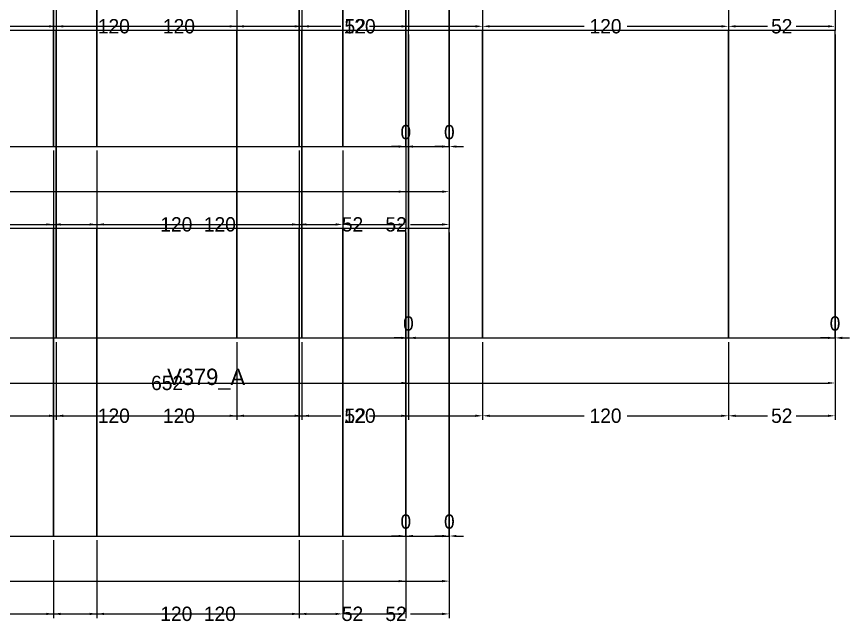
# Model space of a CAD drawing. Header units: metres. Extents: x 180 to 6304, y -11808 to -336.
# Drawn here: x 5836.6 to 6243, y -6106.7 to -5810.7 of the extents above; entities that cross this region are included whole.
import ezdxf

# ---------------------------------------------------------------- set-up
doc = ezdxf.new("R2010")
doc.units = ezdxf.units.M
doc.layers.add('COTA', color=3, linetype='Continuous')
doc.dimstyles.new('COTA_VIG', dxfattribs={"dimtxt": 7, "dimasz": 3.5, "dimexe": 2, "dimexo": 2, "dimgap": 1.5, "dimtad": 1, "dimdec": 1, "dimcen": 2.5, "dimclrd": 3, "dimclre": 3, "dimclrt": 3, "dimazin": 3, "dimtfac": 1, "dimtmove": 0, "dimatfit": 3})

# ---------------------------------------------------------------- blocks, each defined once
blk = doc.blocks.new('_CLOSEDFILLED')
at = {"color": 0, "linetype": 'BYBLOCK'}
blk.add_solid([(-1, 0.16), (0, 0), (-1, -0.16)], dxfattribs=at)
blk = doc.blocks.new('*D1099')
at = {"color": 3}
for p, q in [((5395.79, -6066.09), (5395.79, -6088.09)), ((6047.79, -6066.09), (6047.79, -6088.09)), ((5399.29, -6086.09), (5711.29, -6086.09)), ((5732.29, -6086.09), (6044.29, -6086.09))]:
    blk.add_line(p, q, dxfattribs=at)
at = {"layer": 'Defpoints'}
for p in [(5395.79, -6064.09), (6047.79, -6064.09), (5395.79, -6086.09)]:
    blk.add_point(p, dxfattribs=at)
at = {"layer": 'COTA', "color": 3, "xscale": 3.5, "yscale": 3.5, "rotation": 180}
blk.add_blockref('_CLOSEDFILLED', (5395.79, -6086.09), dxfattribs=at)
at = {"layer": 'COTA', "color": 3, "xscale": 3.5, "yscale": 3.5}
blk.add_blockref('_CLOSEDFILLED', (6047.79, -6086.09), dxfattribs=at)
at = {"layer": 'COTA', "color": 3, "insert": (5721.79, -6086.09), "char_height": 7, "attachment_point": 5}
blk.add_mtext('652', dxfattribs=at)
blk = doc.blocks.new('*D1103')
at = {"color": 3}
for p, q in [((5755.79, -6066.09), (5755.79, -6104.09)), ((5875.79, -6066.09), (5875.79, -6104.09)), ((5759.29, -6102.09), (5805.29, -6102.09)), ((5826.29, -6102.09), (5872.29, -6102.09))]:
    blk.add_line(p, q, dxfattribs=at)
at = {"layer": 'Defpoints'}
for p in [(5755.79, -6064.09), (5875.79, -6064.09), (5755.79, -6102.09)]:
    blk.add_point(p, dxfattribs=at)
at = {"layer": 'COTA', "color": 3, "xscale": 3.5, "yscale": 3.5, "rotation": 180}
blk.add_blockref('_CLOSEDFILLED', (5755.79, -6102.09), dxfattribs=at)
at = {"layer": 'COTA', "color": 3, "xscale": 3.5, "yscale": 3.5}
blk.add_blockref('_CLOSEDFILLED', (5875.79, -6102.09), dxfattribs=at)
at = {"layer": 'COTA', "color": 3, "insert": (5815.79, -6102.09), "char_height": 7, "attachment_point": 5}
blk.add_mtext('120', dxfattribs=at)
blk = doc.blocks.new('*D1104')
at = {"color": 3}
for p, q in [((5875.79, -6066.09), (5875.79, -6104.09)), ((5995.79, -6066.09), (5995.79, -6104.09)), ((5879.29, -6102.09), (5925.29, -6102.09)), ((5946.29, -6102.09), (5992.29, -6102.09))]:
    blk.add_line(p, q, dxfattribs=at)
at = {"layer": 'Defpoints'}
for p in [(5875.79, -6064.09), (5995.79, -6064.09), (5875.79, -6102.09)]:
    blk.add_point(p, dxfattribs=at)
at = {"layer": 'COTA', "color": 3, "xscale": 3.5, "yscale": 3.5, "rotation": 180}
blk.add_blockref('_CLOSEDFILLED', (5875.79, -6102.09), dxfattribs=at)
at = {"layer": 'COTA', "color": 3, "xscale": 3.5, "yscale": 3.5}
blk.add_blockref('_CLOSEDFILLED', (5995.79, -6102.09), dxfattribs=at)
at = {"layer": 'COTA', "color": 3, "insert": (5935.79, -6102.09), "char_height": 7, "attachment_point": 5}
blk.add_mtext('120', dxfattribs=at)
blk = doc.blocks.new('*D1105')
at = {"color": 3}
for p, q in [((5995.79, -6066.09), (5995.79, -6104.09)), ((6047.79, -6066.09), (6047.79, -6104.09)), ((5999.29, -6102.09), (6014.79, -6102.09)), ((6028.79, -6102.09), (6044.29, -6102.09))]:
    blk.add_line(p, q, dxfattribs=at)
at = {"layer": 'Defpoints'}
for p in [(5995.79, -6064.09), (6047.79, -6064.09), (5995.79, -6102.09)]:
    blk.add_point(p, dxfattribs=at)
at = {"layer": 'COTA', "color": 3, "xscale": 3.5, "yscale": 3.5, "rotation": 180}
blk.add_blockref('_CLOSEDFILLED', (5995.79, -6102.09), dxfattribs=at)
at = {"layer": 'COTA', "color": 3, "xscale": 3.5, "yscale": 3.5}
blk.add_blockref('_CLOSEDFILLED', (6047.79, -6102.09), dxfattribs=at)
at = {"layer": 'COTA', "color": 3, "insert": (6021.79, -6102.09), "char_height": 7, "attachment_point": 5}
blk.add_mtext('52', dxfattribs=at)
blk = doc.blocks.new('*D1107')
at = {"color": 3}
for p, q in [((5395.79, -5876.09), (5395.79, -5898.09)), ((6047.79, -5876.09), (6047.79, -5898.09)), ((5399.29, -5896.09), (5711.29, -5896.09)), ((5732.29, -5896.09), (6044.29, -5896.09))]:
    blk.add_line(p, q, dxfattribs=at)
at = {"layer": 'Defpoints'}
for p in [(5395.79, -5874.09), (6047.79, -5874.09), (5395.79, -5896.09)]:
    blk.add_point(p, dxfattribs=at)
at = {"layer": 'COTA', "color": 3, "xscale": 3.5, "yscale": 3.5, "rotation": 180}
blk.add_blockref('_CLOSEDFILLED', (5395.79, -5896.09), dxfattribs=at)
at = {"layer": 'COTA', "color": 3, "xscale": 3.5, "yscale": 3.5}
blk.add_blockref('_CLOSEDFILLED', (6047.79, -5896.09), dxfattribs=at)
at = {"layer": 'COTA', "color": 3, "insert": (5721.79, -5896.09), "char_height": 7, "attachment_point": 5}
blk.add_mtext('652', dxfattribs=at)
blk = doc.blocks.new('*D1111')
at = {"color": 3}
for p, q in [((5755.79, -5876.09), (5755.79, -5914.09)), ((5875.79, -5876.09), (5875.79, -5914.09)), ((5759.29, -5912.09), (5805.29, -5912.09)), ((5826.29, -5912.09), (5872.29, -5912.09))]:
    blk.add_line(p, q, dxfattribs=at)
at = {"layer": 'Defpoints'}
for p in [(5755.79, -5874.09), (5875.79, -5874.09), (5755.79, -5912.09)]:
    blk.add_point(p, dxfattribs=at)
at = {"layer": 'COTA', "color": 3, "xscale": 3.5, "yscale": 3.5, "rotation": 180}
blk.add_blockref('_CLOSEDFILLED', (5755.79, -5912.09), dxfattribs=at)
at = {"layer": 'COTA', "color": 3, "xscale": 3.5, "yscale": 3.5}
blk.add_blockref('_CLOSEDFILLED', (5875.79, -5912.09), dxfattribs=at)
at = {"layer": 'COTA', "color": 3, "insert": (5815.79, -5912.09), "char_height": 7, "attachment_point": 5}
blk.add_mtext('120', dxfattribs=at)
blk = doc.blocks.new('*D1112')
at = {"color": 3}
for p, q in [((5875.79, -5876.09), (5875.79, -5914.09)), ((5995.79, -5876.09), (5995.79, -5914.09)), ((5879.29, -5912.09), (5925.29, -5912.09)), ((5946.29, -5912.09), (5992.29, -5912.09))]:
    blk.add_line(p, q, dxfattribs=at)
at = {"layer": 'Defpoints'}
for p in [(5875.79, -5874.09), (5995.79, -5874.09), (5875.79, -5912.09)]:
    blk.add_point(p, dxfattribs=at)
at = {"layer": 'COTA', "color": 3, "xscale": 3.5, "yscale": 3.5, "rotation": 180}
blk.add_blockref('_CLOSEDFILLED', (5875.79, -5912.09), dxfattribs=at)
at = {"layer": 'COTA', "color": 3, "xscale": 3.5, "yscale": 3.5}
blk.add_blockref('_CLOSEDFILLED', (5995.79, -5912.09), dxfattribs=at)
at = {"layer": 'COTA', "color": 3, "insert": (5935.79, -5912.09), "char_height": 7, "attachment_point": 5}
blk.add_mtext('120', dxfattribs=at)
blk = doc.blocks.new('*D1113')
at = {"color": 3}
for p, q in [((5995.79, -5876.09), (5995.79, -5914.09)), ((6047.79, -5876.09), (6047.79, -5914.09)), ((5999.29, -5912.09), (6014.79, -5912.09)), ((6028.79, -5912.09), (6044.29, -5912.09))]:
    blk.add_line(p, q, dxfattribs=at)
at = {"layer": 'Defpoints'}
for p in [(5995.79, -5874.09), (6047.79, -5874.09), (5995.79, -5912.09)]:
    blk.add_point(p, dxfattribs=at)
at = {"layer": 'COTA', "color": 3, "xscale": 3.5, "yscale": 3.5, "rotation": 180}
blk.add_blockref('_CLOSEDFILLED', (5995.79, -5912.09), dxfattribs=at)
at = {"layer": 'COTA', "color": 3, "xscale": 3.5, "yscale": 3.5}
blk.add_blockref('_CLOSEDFILLED', (6047.79, -5912.09), dxfattribs=at)
at = {"layer": 'COTA', "color": 3, "insert": (6021.79, -5912.09), "char_height": 7, "attachment_point": 5}
blk.add_mtext('52', dxfattribs=at)
blk = doc.blocks.new('*D1147')
at = {"color": 3}
for p, q in [((5375.84, -5969.44), (5375.84, -5991.44)), ((6027.84, -5969.44), (6027.84, -5991.44)), ((5379.34, -5989.44), (5691.34, -5989.44)), ((5712.34, -5989.44), (6024.34, -5989.44))]:
    blk.add_line(p, q, dxfattribs=at)
at = {"layer": 'Defpoints'}
for p in [(5375.84, -5967.44), (6027.84, -5967.44), (5375.84, -5989.44)]:
    blk.add_point(p, dxfattribs=at)
at = {"layer": 'COTA', "color": 3, "xscale": 3.5, "yscale": 3.5, "rotation": 180}
blk.add_blockref('_CLOSEDFILLED', (5375.84, -5989.44), dxfattribs=at)
at = {"layer": 'COTA', "color": 3, "xscale": 3.5, "yscale": 3.5}
blk.add_blockref('_CLOSEDFILLED', (6027.84, -5989.44), dxfattribs=at)
at = {"layer": 'COTA', "color": 3, "insert": (5701.84, -5989.44), "char_height": 7, "attachment_point": 5}
blk.add_mtext('652', dxfattribs=at)
blk = doc.blocks.new('*D1151')
at = {"color": 3}
for p, q in [((5735.84, -5969.44), (5735.84, -6007.44)), ((5855.84, -5969.44), (5855.84, -6007.44)), ((5739.34, -6005.44), (5785.34, -6005.44)), ((5806.34, -6005.44), (5852.34, -6005.44))]:
    blk.add_line(p, q, dxfattribs=at)
at = {"layer": 'Defpoints'}
for p in [(5735.84, -5967.44), (5855.84, -5967.44), (5735.84, -6005.44)]:
    blk.add_point(p, dxfattribs=at)
at = {"layer": 'COTA', "color": 3, "xscale": 3.5, "yscale": 3.5, "rotation": 180}
blk.add_blockref('_CLOSEDFILLED', (5735.84, -6005.44), dxfattribs=at)
at = {"layer": 'COTA', "color": 3, "xscale": 3.5, "yscale": 3.5}
blk.add_blockref('_CLOSEDFILLED', (5855.84, -6005.44), dxfattribs=at)
at = {"layer": 'COTA', "color": 3, "insert": (5795.84, -6005.44), "char_height": 7, "attachment_point": 5}
blk.add_mtext('120', dxfattribs=at)
blk = doc.blocks.new('*D1152')
at = {"color": 3}
for p, q in [((5855.84, -5969.44), (5855.84, -6007.44)), ((5975.84, -5969.44), (5975.84, -6007.44)), ((5859.34, -6005.44), (5905.34, -6005.44)), ((5926.34, -6005.44), (5972.34, -6005.44))]:
    blk.add_line(p, q, dxfattribs=at)
at = {"layer": 'Defpoints'}
for p in [(5855.84, -5967.44), (5975.84, -5967.44), (5855.84, -6005.44)]:
    blk.add_point(p, dxfattribs=at)
at = {"layer": 'COTA', "color": 3, "xscale": 3.5, "yscale": 3.5, "rotation": 180}
blk.add_blockref('_CLOSEDFILLED', (5855.84, -6005.44), dxfattribs=at)
at = {"layer": 'COTA', "color": 3, "xscale": 3.5, "yscale": 3.5}
blk.add_blockref('_CLOSEDFILLED', (5975.84, -6005.44), dxfattribs=at)
at = {"layer": 'COTA', "color": 3, "insert": (5915.84, -6005.44), "char_height": 7, "attachment_point": 5}
blk.add_mtext('120', dxfattribs=at)
blk = doc.blocks.new('*D1153')
at = {"color": 3}
for p, q in [((5975.84, -5969.44), (5975.84, -6007.44)), ((6027.84, -5969.44), (6027.84, -6007.44)), ((5979.34, -6005.44), (5994.84, -6005.44)), ((6008.84, -6005.44), (6024.34, -6005.44))]:
    blk.add_line(p, q, dxfattribs=at)
at = {"layer": 'Defpoints'}
for p in [(5975.84, -5967.44), (6027.84, -5967.44), (5975.84, -6005.44)]:
    blk.add_point(p, dxfattribs=at)
at = {"layer": 'COTA', "color": 3, "xscale": 3.5, "yscale": 3.5, "rotation": 180}
blk.add_blockref('_CLOSEDFILLED', (5975.84, -6005.44), dxfattribs=at)
at = {"layer": 'COTA', "color": 3, "xscale": 3.5, "yscale": 3.5}
blk.add_blockref('_CLOSEDFILLED', (6027.84, -6005.44), dxfattribs=at)
at = {"layer": 'COTA', "color": 3, "insert": (6001.84, -6005.44), "char_height": 7, "attachment_point": 5}
blk.add_mtext('52', dxfattribs=at)
blk = doc.blocks.new('*D1159')
at = {"color": 3}
for p, q in [((5735.84, -5779.44), (5735.84, -5817.44)), ((5855.84, -5779.44), (5855.84, -5817.44)), ((5739.34, -5815.44), (5785.34, -5815.44)), ((5806.34, -5815.44), (5852.34, -5815.44))]:
    blk.add_line(p, q, dxfattribs=at)
at = {"layer": 'Defpoints'}
for p in [(5735.84, -5777.44), (5855.84, -5777.44), (5735.84, -5815.44)]:
    blk.add_point(p, dxfattribs=at)
at = {"layer": 'COTA', "color": 3, "xscale": 3.5, "yscale": 3.5, "rotation": 180}
blk.add_blockref('_CLOSEDFILLED', (5735.84, -5815.44), dxfattribs=at)
at = {"layer": 'COTA', "color": 3, "xscale": 3.5, "yscale": 3.5}
blk.add_blockref('_CLOSEDFILLED', (5855.84, -5815.44), dxfattribs=at)
at = {"layer": 'COTA', "color": 3, "insert": (5795.84, -5815.44), "char_height": 7, "attachment_point": 5}
blk.add_mtext('120', dxfattribs=at)
blk = doc.blocks.new('*D1160')
at = {"color": 3}
for p, q in [((5855.84, -5779.44), (5855.84, -5817.44)), ((5975.84, -5779.44), (5975.84, -5817.44)), ((5859.34, -5815.44), (5905.34, -5815.44)), ((5926.34, -5815.44), (5972.34, -5815.44))]:
    blk.add_line(p, q, dxfattribs=at)
at = {"layer": 'Defpoints'}
for p in [(5855.84, -5777.44), (5975.84, -5777.44), (5855.84, -5815.44)]:
    blk.add_point(p, dxfattribs=at)
at = {"layer": 'COTA', "color": 3, "xscale": 3.5, "yscale": 3.5, "rotation": 180}
blk.add_blockref('_CLOSEDFILLED', (5855.84, -5815.44), dxfattribs=at)
at = {"layer": 'COTA', "color": 3, "xscale": 3.5, "yscale": 3.5}
blk.add_blockref('_CLOSEDFILLED', (5975.84, -5815.44), dxfattribs=at)
at = {"layer": 'COTA', "color": 3, "insert": (5915.84, -5815.44), "char_height": 7, "attachment_point": 5}
blk.add_mtext('120', dxfattribs=at)
blk = doc.blocks.new('*D1161')
at = {"color": 3}
for p, q in [((5975.84, -5779.44), (5975.84, -5817.44)), ((6027.84, -5779.44), (6027.84, -5817.44)), ((5979.34, -5815.44), (5994.84, -5815.44)), ((6008.84, -5815.44), (6024.34, -5815.44))]:
    blk.add_line(p, q, dxfattribs=at)
at = {"layer": 'Defpoints'}
for p in [(5975.84, -5777.44), (6027.84, -5777.44), (5975.84, -5815.44)]:
    blk.add_point(p, dxfattribs=at)
at = {"layer": 'COTA', "color": 3, "xscale": 3.5, "yscale": 3.5, "rotation": 180}
blk.add_blockref('_CLOSEDFILLED', (5975.84, -5815.44), dxfattribs=at)
at = {"layer": 'COTA', "color": 3, "xscale": 3.5, "yscale": 3.5}
blk.add_blockref('_CLOSEDFILLED', (6027.84, -5815.44), dxfattribs=at)
at = {"layer": 'COTA', "color": 3, "insert": (6001.84, -5815.44), "char_height": 7, "attachment_point": 5}
blk.add_mtext('52', dxfattribs=at)
blk = doc.blocks.new('*D1234')
at = {"color": 3}
for p, q in [((5584.04, -5969.44), (5584.04, -5991.44)), ((6236.04, -5969.44), (6236.04, -5991.44)), ((5587.54, -5989.44), (5899.54, -5989.44)), ((5920.54, -5989.44), (6232.54, -5989.44))]:
    blk.add_line(p, q, dxfattribs=at)
at = {"layer": 'Defpoints'}
for p in [(5584.04, -5967.44), (6236.04, -5967.44), (5584.04, -5989.44)]:
    blk.add_point(p, dxfattribs=at)
at = {"layer": 'COTA', "color": 3, "xscale": 3.5, "yscale": 3.5, "rotation": 180}
blk.add_blockref('_CLOSEDFILLED', (5584.04, -5989.44), dxfattribs=at)
at = {"layer": 'COTA', "color": 3, "xscale": 3.5, "yscale": 3.5}
blk.add_blockref('_CLOSEDFILLED', (6236.04, -5989.44), dxfattribs=at)
at = {"layer": 'COTA', "color": 3, "insert": (5910.04, -5989.44), "char_height": 7, "attachment_point": 5}
blk.add_mtext('652', dxfattribs=at)
blk = doc.blocks.new('*D1237')
at = {"color": 3}
for p, q in [((5824.04, -5969.44), (5824.04, -6007.44)), ((5944.04, -5969.44), (5944.04, -6007.44)), ((5827.54, -6005.44), (5873.54, -6005.44)), ((5894.54, -6005.44), (5940.54, -6005.44))]:
    blk.add_line(p, q, dxfattribs=at)
at = {"layer": 'Defpoints'}
for p in [(5824.04, -5967.44), (5944.04, -5967.44), (5824.04, -6005.44)]:
    blk.add_point(p, dxfattribs=at)
at = {"layer": 'COTA', "color": 3, "xscale": 3.5, "yscale": 3.5, "rotation": 180}
blk.add_blockref('_CLOSEDFILLED', (5824.04, -6005.44), dxfattribs=at)
at = {"layer": 'COTA', "color": 3, "xscale": 3.5, "yscale": 3.5}
blk.add_blockref('_CLOSEDFILLED', (5944.04, -6005.44), dxfattribs=at)
at = {"layer": 'COTA', "color": 3, "insert": (5884.04, -6005.44), "char_height": 7, "attachment_point": 5}
blk.add_mtext('120', dxfattribs=at)
blk = doc.blocks.new('*D1238')
at = {"color": 3}
for p, q in [((5944.04, -5969.44), (5944.04, -6007.44)), ((6064.04, -5969.44), (6064.04, -6007.44)), ((5947.54, -6005.44), (5993.54, -6005.44)), ((6014.54, -6005.44), (6060.54, -6005.44))]:
    blk.add_line(p, q, dxfattribs=at)
at = {"layer": 'Defpoints'}
for p in [(5944.04, -5967.44), (6064.04, -5967.44), (5944.04, -6005.44)]:
    blk.add_point(p, dxfattribs=at)
at = {"layer": 'COTA', "color": 3, "xscale": 3.5, "yscale": 3.5, "rotation": 180}
blk.add_blockref('_CLOSEDFILLED', (5944.04, -6005.44), dxfattribs=at)
at = {"layer": 'COTA', "color": 3, "xscale": 3.5, "yscale": 3.5}
blk.add_blockref('_CLOSEDFILLED', (6064.04, -6005.44), dxfattribs=at)
at = {"layer": 'COTA', "color": 3, "insert": (6004.04, -6005.44), "char_height": 7, "attachment_point": 5}
blk.add_mtext('120', dxfattribs=at)
blk = doc.blocks.new('*D1239')
at = {"color": 3}
for p, q in [((6064.04, -5969.44), (6064.04, -6007.44)), ((6184.04, -5969.44), (6184.04, -6007.44)), ((6067.54, -6005.44), (6113.54, -6005.44)), ((6134.54, -6005.44), (6180.54, -6005.44))]:
    blk.add_line(p, q, dxfattribs=at)
at = {"layer": 'Defpoints'}
for p in [(6064.04, -5967.44), (6184.04, -5967.44), (6064.04, -6005.44)]:
    blk.add_point(p, dxfattribs=at)
at = {"layer": 'COTA', "color": 3, "xscale": 3.5, "yscale": 3.5, "rotation": 180}
blk.add_blockref('_CLOSEDFILLED', (6064.04, -6005.44), dxfattribs=at)
at = {"layer": 'COTA', "color": 3, "xscale": 3.5, "yscale": 3.5}
blk.add_blockref('_CLOSEDFILLED', (6184.04, -6005.44), dxfattribs=at)
at = {"layer": 'COTA', "color": 3, "insert": (6124.04, -6005.44), "char_height": 7, "attachment_point": 5}
blk.add_mtext('120', dxfattribs=at)
blk = doc.blocks.new('*D1240')
at = {"color": 3}
for p, q in [((6184.04, -5969.44), (6184.04, -6007.44)), ((6236.04, -5969.44), (6236.04, -6007.44)), ((6187.54, -6005.44), (6203.04, -6005.44)), ((6217.04, -6005.44), (6232.54, -6005.44))]:
    blk.add_line(p, q, dxfattribs=at)
at = {"layer": 'Defpoints'}
for p in [(6184.04, -5967.44), (6236.04, -5967.44), (6184.04, -6005.44)]:
    blk.add_point(p, dxfattribs=at)
at = {"layer": 'COTA', "color": 3, "xscale": 3.5, "yscale": 3.5, "rotation": 180}
blk.add_blockref('_CLOSEDFILLED', (6184.04, -6005.44), dxfattribs=at)
at = {"layer": 'COTA', "color": 3, "xscale": 3.5, "yscale": 3.5}
blk.add_blockref('_CLOSEDFILLED', (6236.04, -6005.44), dxfattribs=at)
at = {"layer": 'COTA', "color": 3, "insert": (6210.04, -6005.44), "char_height": 7, "attachment_point": 5}
blk.add_mtext('52', dxfattribs=at)
blk = doc.blocks.new('*D1245')
at = {"color": 3}
for p, q in [((5824.04, -5779.44), (5824.04, -5817.44)), ((5944.04, -5779.44), (5944.04, -5817.44)), ((5827.54, -5815.44), (5873.54, -5815.44)), ((5894.54, -5815.44), (5940.54, -5815.44))]:
    blk.add_line(p, q, dxfattribs=at)
at = {"layer": 'Defpoints'}
for p in [(5824.04, -5777.44), (5944.04, -5777.44), (5824.04, -5815.44)]:
    blk.add_point(p, dxfattribs=at)
at = {"layer": 'COTA', "color": 3, "xscale": 3.5, "yscale": 3.5, "rotation": 180}
blk.add_blockref('_CLOSEDFILLED', (5824.04, -5815.44), dxfattribs=at)
at = {"layer": 'COTA', "color": 3, "xscale": 3.5, "yscale": 3.5}
blk.add_blockref('_CLOSEDFILLED', (5944.04, -5815.44), dxfattribs=at)
at = {"layer": 'COTA', "color": 3, "insert": (5884.04, -5815.44), "char_height": 7, "attachment_point": 5}
blk.add_mtext('120', dxfattribs=at)
blk = doc.blocks.new('*D1246')
at = {"color": 3}
for p, q in [((5944.04, -5779.44), (5944.04, -5817.44)), ((6064.04, -5779.44), (6064.04, -5817.44)), ((5947.54, -5815.44), (5993.54, -5815.44)), ((6014.54, -5815.44), (6060.54, -5815.44))]:
    blk.add_line(p, q, dxfattribs=at)
at = {"layer": 'Defpoints'}
for p in [(5944.04, -5777.44), (6064.04, -5777.44), (5944.04, -5815.44)]:
    blk.add_point(p, dxfattribs=at)
at = {"layer": 'COTA', "color": 3, "xscale": 3.5, "yscale": 3.5, "rotation": 180}
blk.add_blockref('_CLOSEDFILLED', (5944.04, -5815.44), dxfattribs=at)
at = {"layer": 'COTA', "color": 3, "xscale": 3.5, "yscale": 3.5}
blk.add_blockref('_CLOSEDFILLED', (6064.04, -5815.44), dxfattribs=at)
at = {"layer": 'COTA', "color": 3, "insert": (6004.04, -5815.44), "char_height": 7, "attachment_point": 5}
blk.add_mtext('120', dxfattribs=at)
blk = doc.blocks.new('*D1247')
at = {"color": 3}
for p, q in [((6064.04, -5779.44), (6064.04, -5817.44)), ((6184.04, -5779.44), (6184.04, -5817.44)), ((6067.54, -5815.44), (6113.54, -5815.44)), ((6134.54, -5815.44), (6180.54, -5815.44))]:
    blk.add_line(p, q, dxfattribs=at)
at = {"layer": 'Defpoints'}
for p in [(6064.04, -5777.44), (6184.04, -5777.44), (6064.04, -5815.44)]:
    blk.add_point(p, dxfattribs=at)
at = {"layer": 'COTA', "color": 3, "xscale": 3.5, "yscale": 3.5, "rotation": 180}
blk.add_blockref('_CLOSEDFILLED', (6064.04, -5815.44), dxfattribs=at)
at = {"layer": 'COTA', "color": 3, "xscale": 3.5, "yscale": 3.5}
blk.add_blockref('_CLOSEDFILLED', (6184.04, -5815.44), dxfattribs=at)
at = {"layer": 'COTA', "color": 3, "insert": (6124.04, -5815.44), "char_height": 7, "attachment_point": 5}
blk.add_mtext('120', dxfattribs=at)
blk = doc.blocks.new('*D1248')
at = {"color": 3}
for p, q in [((6184.04, -5779.44), (6184.04, -5817.44)), ((6236.04, -5779.44), (6236.04, -5817.44)), ((6187.54, -5815.44), (6203.04, -5815.44)), ((6217.04, -5815.44), (6232.54, -5815.44))]:
    blk.add_line(p, q, dxfattribs=at)
at = {"layer": 'Defpoints'}
for p in [(6184.04, -5777.44), (6236.04, -5777.44), (6184.04, -5815.44)]:
    blk.add_point(p, dxfattribs=at)
at = {"layer": 'COTA', "color": 3, "xscale": 3.5, "yscale": 3.5, "rotation": 180}
blk.add_blockref('_CLOSEDFILLED', (6184.04, -5815.44), dxfattribs=at)
at = {"layer": 'COTA', "color": 3, "xscale": 3.5, "yscale": 3.5}
blk.add_blockref('_CLOSEDFILLED', (6236.04, -5815.44), dxfattribs=at)
at = {"layer": 'COTA', "color": 3, "insert": (6210.04, -5815.44), "char_height": 7, "attachment_point": 5}
blk.add_mtext('52', dxfattribs=at)
blk = doc.blocks.new('*D1327')
at = {"color": 3}
for p, q in [((5374.55, -6066.09), (5374.55, -6088.09)), ((6026.55, -6066.09), (6026.55, -6088.09)), ((5378.05, -6086.09), (5690.05, -6086.09)), ((5711.05, -6086.09), (6023.05, -6086.09))]:
    blk.add_line(p, q, dxfattribs=at)
at = {"layer": 'Defpoints'}
for p in [(5374.55, -6064.09), (6026.55, -6064.09), (5374.55, -6086.09)]:
    blk.add_point(p, dxfattribs=at)
at = {"layer": 'COTA', "color": 3, "xscale": 3.5, "yscale": 3.5, "rotation": 180}
blk.add_blockref('_CLOSEDFILLED', (5374.55, -6086.09), dxfattribs=at)
at = {"layer": 'COTA', "color": 3, "xscale": 3.5, "yscale": 3.5}
blk.add_blockref('_CLOSEDFILLED', (6026.55, -6086.09), dxfattribs=at)
at = {"layer": 'COTA', "color": 3, "insert": (5700.55, -6086.09), "char_height": 7, "attachment_point": 5}
blk.add_mtext('652', dxfattribs=at)
blk = doc.blocks.new('*D1331')
at = {"color": 3}
for p, q in [((5734.55, -6066.09), (5734.55, -6104.09)), ((5854.55, -6066.09), (5854.55, -6104.09)), ((5738.05, -6102.09), (5784.05, -6102.09)), ((5805.05, -6102.09), (5851.05, -6102.09))]:
    blk.add_line(p, q, dxfattribs=at)
at = {"layer": 'Defpoints'}
for p in [(5734.55, -6064.09), (5854.55, -6064.09), (5734.55, -6102.09)]:
    blk.add_point(p, dxfattribs=at)
at = {"layer": 'COTA', "color": 3, "xscale": 3.5, "yscale": 3.5, "rotation": 180}
blk.add_blockref('_CLOSEDFILLED', (5734.55, -6102.09), dxfattribs=at)
at = {"layer": 'COTA', "color": 3, "xscale": 3.5, "yscale": 3.5}
blk.add_blockref('_CLOSEDFILLED', (5854.55, -6102.09), dxfattribs=at)
at = {"layer": 'COTA', "color": 3, "insert": (5794.55, -6102.09), "char_height": 7, "attachment_point": 5}
blk.add_mtext('120', dxfattribs=at)
blk = doc.blocks.new('*D1332')
at = {"color": 3}
for p, q in [((5854.55, -6066.09), (5854.55, -6104.09)), ((5974.55, -6066.09), (5974.55, -6104.09)), ((5858.05, -6102.09), (5904.05, -6102.09)), ((5925.05, -6102.09), (5971.05, -6102.09))]:
    blk.add_line(p, q, dxfattribs=at)
at = {"layer": 'Defpoints'}
for p in [(5854.55, -6064.09), (5974.55, -6064.09), (5854.55, -6102.09)]:
    blk.add_point(p, dxfattribs=at)
at = {"layer": 'COTA', "color": 3, "xscale": 3.5, "yscale": 3.5, "rotation": 180}
blk.add_blockref('_CLOSEDFILLED', (5854.55, -6102.09), dxfattribs=at)
at = {"layer": 'COTA', "color": 3, "xscale": 3.5, "yscale": 3.5}
blk.add_blockref('_CLOSEDFILLED', (5974.55, -6102.09), dxfattribs=at)
at = {"layer": 'COTA', "color": 3, "insert": (5914.55, -6102.09), "char_height": 7, "attachment_point": 5}
blk.add_mtext('120', dxfattribs=at)
blk = doc.blocks.new('*D1333')
at = {"color": 3}
for p, q in [((5974.55, -6066.09), (5974.55, -6104.09)), ((6026.55, -6066.09), (6026.55, -6104.09)), ((5978.05, -6102.09), (5993.55, -6102.09)), ((6007.55, -6102.09), (6023.05, -6102.09))]:
    blk.add_line(p, q, dxfattribs=at)
at = {"layer": 'Defpoints'}
for p in [(5974.55, -6064.09), (6026.55, -6064.09), (5974.55, -6102.09)]:
    blk.add_point(p, dxfattribs=at)
at = {"layer": 'COTA', "color": 3, "xscale": 3.5, "yscale": 3.5, "rotation": 180}
blk.add_blockref('_CLOSEDFILLED', (5974.55, -6102.09), dxfattribs=at)
at = {"layer": 'COTA', "color": 3, "xscale": 3.5, "yscale": 3.5}
blk.add_blockref('_CLOSEDFILLED', (6026.55, -6102.09), dxfattribs=at)
at = {"layer": 'COTA', "color": 3, "insert": (6000.55, -6102.09), "char_height": 7, "attachment_point": 5}
blk.add_mtext('52', dxfattribs=at)
blk = doc.blocks.new('*D1335')
at = {"color": 3}
for p, q in [((5374.55, -5876.09), (5374.55, -5898.09)), ((6026.55, -5876.09), (6026.55, -5898.09)), ((5378.05, -5896.09), (5690.05, -5896.09)), ((5711.05, -5896.09), (6023.05, -5896.09))]:
    blk.add_line(p, q, dxfattribs=at)
at = {"layer": 'Defpoints'}
for p in [(5374.55, -5874.09), (6026.55, -5874.09), (5374.55, -5896.09)]:
    blk.add_point(p, dxfattribs=at)
at = {"layer": 'COTA', "color": 3, "xscale": 3.5, "yscale": 3.5, "rotation": 180}
blk.add_blockref('_CLOSEDFILLED', (5374.55, -5896.09), dxfattribs=at)
at = {"layer": 'COTA', "color": 3, "xscale": 3.5, "yscale": 3.5}
blk.add_blockref('_CLOSEDFILLED', (6026.55, -5896.09), dxfattribs=at)
at = {"layer": 'COTA', "color": 3, "insert": (5700.55, -5896.09), "char_height": 7, "attachment_point": 5}
blk.add_mtext('652', dxfattribs=at)
blk = doc.blocks.new('*D1339')
at = {"color": 3}
for p, q in [((5734.55, -5876.09), (5734.55, -5914.09)), ((5854.55, -5876.09), (5854.55, -5914.09)), ((5738.05, -5912.09), (5784.05, -5912.09)), ((5805.05, -5912.09), (5851.05, -5912.09))]:
    blk.add_line(p, q, dxfattribs=at)
at = {"layer": 'Defpoints'}
for p in [(5734.55, -5874.09), (5854.55, -5874.09), (5734.55, -5912.09)]:
    blk.add_point(p, dxfattribs=at)
at = {"layer": 'COTA', "color": 3, "xscale": 3.5, "yscale": 3.5, "rotation": 180}
blk.add_blockref('_CLOSEDFILLED', (5734.55, -5912.09), dxfattribs=at)
at = {"layer": 'COTA', "color": 3, "xscale": 3.5, "yscale": 3.5}
blk.add_blockref('_CLOSEDFILLED', (5854.55, -5912.09), dxfattribs=at)
at = {"layer": 'COTA', "color": 3, "insert": (5794.55, -5912.09), "char_height": 7, "attachment_point": 5}
blk.add_mtext('120', dxfattribs=at)
blk = doc.blocks.new('*D1340')
at = {"color": 3}
for p, q in [((5854.55, -5876.09), (5854.55, -5914.09)), ((5974.55, -5876.09), (5974.55, -5914.09)), ((5858.05, -5912.09), (5904.05, -5912.09)), ((5925.05, -5912.09), (5971.05, -5912.09))]:
    blk.add_line(p, q, dxfattribs=at)
at = {"layer": 'Defpoints'}
for p in [(5854.55, -5874.09), (5974.55, -5874.09), (5854.55, -5912.09)]:
    blk.add_point(p, dxfattribs=at)
at = {"layer": 'COTA', "color": 3, "xscale": 3.5, "yscale": 3.5, "rotation": 180}
blk.add_blockref('_CLOSEDFILLED', (5854.55, -5912.09), dxfattribs=at)
at = {"layer": 'COTA', "color": 3, "xscale": 3.5, "yscale": 3.5}
blk.add_blockref('_CLOSEDFILLED', (5974.55, -5912.09), dxfattribs=at)
at = {"layer": 'COTA', "color": 3, "insert": (5914.55, -5912.09), "char_height": 7, "attachment_point": 5}
blk.add_mtext('120', dxfattribs=at)
blk = doc.blocks.new('*D1341')
at = {"color": 3}
for p, q in [((5974.55, -5876.09), (5974.55, -5914.09)), ((6026.55, -5876.09), (6026.55, -5914.09)), ((5978.05, -5912.09), (5993.55, -5912.09)), ((6007.55, -5912.09), (6023.05, -5912.09))]:
    blk.add_line(p, q, dxfattribs=at)
at = {"layer": 'Defpoints'}
for p in [(5974.55, -5874.09), (6026.55, -5874.09), (5974.55, -5912.09)]:
    blk.add_point(p, dxfattribs=at)
at = {"layer": 'COTA', "color": 3, "xscale": 3.5, "yscale": 3.5, "rotation": 180}
blk.add_blockref('_CLOSEDFILLED', (5974.55, -5912.09), dxfattribs=at)
at = {"layer": 'COTA', "color": 3, "xscale": 3.5, "yscale": 3.5}
blk.add_blockref('_CLOSEDFILLED', (6026.55, -5912.09), dxfattribs=at)
at = {"layer": 'COTA', "color": 3, "insert": (6000.55, -5912.09), "char_height": 7, "attachment_point": 5}
blk.add_mtext('52', dxfattribs=at)

msp = doc.modelspace()

# ---------------------------------------------------------------- linework, layer by layer
at = {"layer": 'Paineis'}
for points in [[(5734.55, -5874.09), (5854.55, -5874.09), (5854.55, -5724.09), (5734.55, -5724.09)], [(5755.79, -5874.09), (5875.79, -5874.09), (5875.79, -5724.09), (5755.79, -5724.09)], [(5854.55, -5874.09), (5974.55, -5874.09), (5974.55, -5724.09), (5854.55, -5724.09)], [(5875.79, -5874.09), (5995.79, -5874.09), (5995.79, -5724.09), (5875.79, -5724.09)], [(5974.55, -5874.09), (6026.55, -5874.09), (6026.55, -5724.09), (5974.55, -5724.09)], [(5995.79, -5874.09), (6047.79, -5874.09), (6047.79, -5724.09), (5995.79, -5724.09)], [(5735.84, -5967.44), (5855.84, -5967.44), (5855.84, -5817.44), (5735.84, -5817.44)], [(5824.04, -5967.44), (5944.04, -5967.44), (5944.04, -5817.44), (5824.04, -5817.44)], [(5855.84, -5967.44), (5975.84, -5967.44), (5975.84, -5817.44), (5855.84, -5817.44)], [(5944.04, -5967.44), (6064.04, -5967.44), (6064.04, -5817.44), (5944.04, -5817.44)], [(5975.84, -5967.44), (6027.84, -5967.44), (6027.84, -5817.44), (5975.84, -5817.44)], [(6064.04, -5967.44), (6184.04, -5967.44), (6184.04, -5817.44), (6064.04, -5817.44)], [(6184.04, -5967.44), (6236.04, -5967.44), (6236.04, -5817.44), (6184.04, -5817.44)], [(5734.55, -6064.09), (5854.55, -6064.09), (5854.55, -5914.09), (5734.55, -5914.09)], [(5755.79, -6064.09), (5875.79, -6064.09), (5875.79, -5914.09), (5755.79, -5914.09)], [(5854.55, -6064.09), (5974.55, -6064.09), (5974.55, -5914.09), (5854.55, -5914.09)], [(5875.79, -6064.09), (5995.79, -6064.09), (5995.79, -5914.09), (5875.79, -5914.09)], [(5974.55, -6064.09), (6026.55, -6064.09), (6026.55, -5914.09), (5974.55, -5914.09)], [(5995.79, -6064.09), (6047.79, -6064.09), (6047.79, -5914.09), (5995.79, -5914.09)]]:
    msp.add_lwpolyline(points, close=True, dxfattribs=at)

# ---------------------------------------------------------------- texts
at = {"layer": 'Texto Secao', "insert": (5910.04, -5982.44), "char_height": 8, "attachment_point": 1}
msp.add_mtext('V379_A', dxfattribs=at)

# ---------------------------------------------------------------- dimensions: what is measured, and where the dimension line sits
at = {"layer": 'COTA'}
for base, p1, p2 in [((6026.55, -5874.09), (6026.55, -5874.09), (6026.55, -5724.09)), ((6047.79, -5874.09), (6047.79, -5874.09), (6047.79, -5724.09)), ((6027.84, -5967.44), (6027.84, -5967.44), (6027.84, -5817.44)), ((6236.04, -5967.44), (6236.04, -5967.44), (6236.04, -5817.44)), ((6026.55, -6064.09), (6026.55, -6064.09), (6026.55, -5914.09)), ((6047.79, -6064.09), (6047.79, -6064.09), (6047.79, -5914.09))]:
    msp.add_linear_dim(base=base, p1=p1, p2=p2, dimstyle='COTA_VIG', dxfattribs=at).render()
for base, p1, p2, picture, middle in [((5735.84, -5815.44), (5735.84, -5777.44), (5855.84, -5777.44), '*D1159', (5795.84, -5815.44)), ((5824.04, -5815.44), (5824.04, -5777.44), (5944.04, -5777.44), '*D1245', (5884.04, -5815.44)), ((5855.84, -5815.44), (5855.84, -5777.44), (5975.84, -5777.44), '*D1160', (5915.84, -5815.44)), ((5944.04, -5815.44), (5944.04, -5777.44), (6064.04, -5777.44), '*D1246', (6004.04, -5815.44)), ((5975.84, -5815.44), (5975.84, -5777.44), (6027.84, -5777.44), '*D1161', (6001.84, -5815.44)), ((6064.04, -5815.44), (6064.04, -5777.44), (6184.04, -5777.44), '*D1247', (6124.04, -5815.44)), ((6184.04, -5815.44), (6184.04, -5777.44), (6236.04, -5777.44), '*D1248', (6210.04, -5815.44)), ((5374.55, -5896.09), (5374.55, -5874.09), (6026.55, -5874.09), '*D1335', (5700.55, -5896.09)), ((5395.79, -5896.09), (5395.79, -5874.09), (6047.79, -5874.09), '*D1107', (5721.79, -5896.09)), ((5734.55, -5912.09), (5734.55, -5874.09), (5854.55, -5874.09), '*D1339', (5794.55, -5912.09)), ((5755.79, -5912.09), (5755.79, -5874.09), (5875.79, -5874.09), '*D1111', (5815.79, -5912.09)), ((5854.55, -5912.09), (5854.55, -5874.09), (5974.55, -5874.09), '*D1340', (5914.55, -5912.09)), ((5875.79, -5912.09), (5875.79, -5874.09), (5995.79, -5874.09), '*D1112', (5935.79, -5912.09)), ((5974.55, -5912.09), (5974.55, -5874.09), (6026.55, -5874.09), '*D1341', (6000.55, -5912.09)), ((5995.79, -5912.09), (5995.79, -5874.09), (6047.79, -5874.09), '*D1113', (6021.79, -5912.09)), ((5375.84, -5989.44), (5375.84, -5967.44), (6027.84, -5967.44), '*D1147', (5701.84, -5989.44)), ((5584.04, -5989.44), (5584.04, -5967.44), (6236.04, -5967.44), '*D1234', (5910.04, -5989.44)), ((5735.84, -6005.44), (5735.84, -5967.44), (5855.84, -5967.44), '*D1151', (5795.84, -6005.44)), ((5824.04, -6005.44), (5824.04, -5967.44), (5944.04, -5967.44), '*D1237', (5884.04, -6005.44)), ((5855.84, -6005.44), (5855.84, -5967.44), (5975.84, -5967.44), '*D1152', (5915.84, -6005.44)), ((5944.04, -6005.44), (5944.04, -5967.44), (6064.04, -5967.44), '*D1238', (6004.04, -6005.44)), ((5975.84, -6005.44), (5975.84, -5967.44), (6027.84, -5967.44), '*D1153', (6001.84, -6005.44)), ((6064.04, -6005.44), (6064.04, -5967.44), (6184.04, -5967.44), '*D1239', (6124.04, -6005.44)), ((6184.04, -6005.44), (6184.04, -5967.44), (6236.04, -5967.44), '*D1240', (6210.04, -6005.44)), ((5374.55, -6086.09), (5374.55, -6064.09), (6026.55, -6064.09), '*D1327', (5700.55, -6086.09)), ((5395.79, -6086.09), (5395.79, -6064.09), (6047.79, -6064.09), '*D1099', (5721.79, -6086.09)), ((5734.55, -6102.09), (5734.55, -6064.09), (5854.55, -6064.09), '*D1331', (5794.55, -6102.09)), ((5755.79, -6102.09), (5755.79, -6064.09), (5875.79, -6064.09), '*D1103', (5815.79, -6102.09)), ((5854.55, -6102.09), (5854.55, -6064.09), (5974.55, -6064.09), '*D1332', (5914.55, -6102.09)), ((5875.79, -6102.09), (5875.79, -6064.09), (5995.79, -6064.09), '*D1104', (5935.79, -6102.09)), ((5974.55, -6102.09), (5974.55, -6064.09), (6026.55, -6064.09), '*D1333', (6000.55, -6102.09)), ((5995.79, -6102.09), (5995.79, -6064.09), (6047.79, -6064.09), '*D1105', (6021.79, -6102.09))]:
    dim = msp.add_linear_dim(base=base, p1=p1, p2=p2, dimstyle='COTA_VIG', dxfattribs=at)
    dim.commit()
    dim.dimension.update_dxf_attribs({"geometry": picture, "text_midpoint": middle})

doc.saveas('drawing.dxf')
